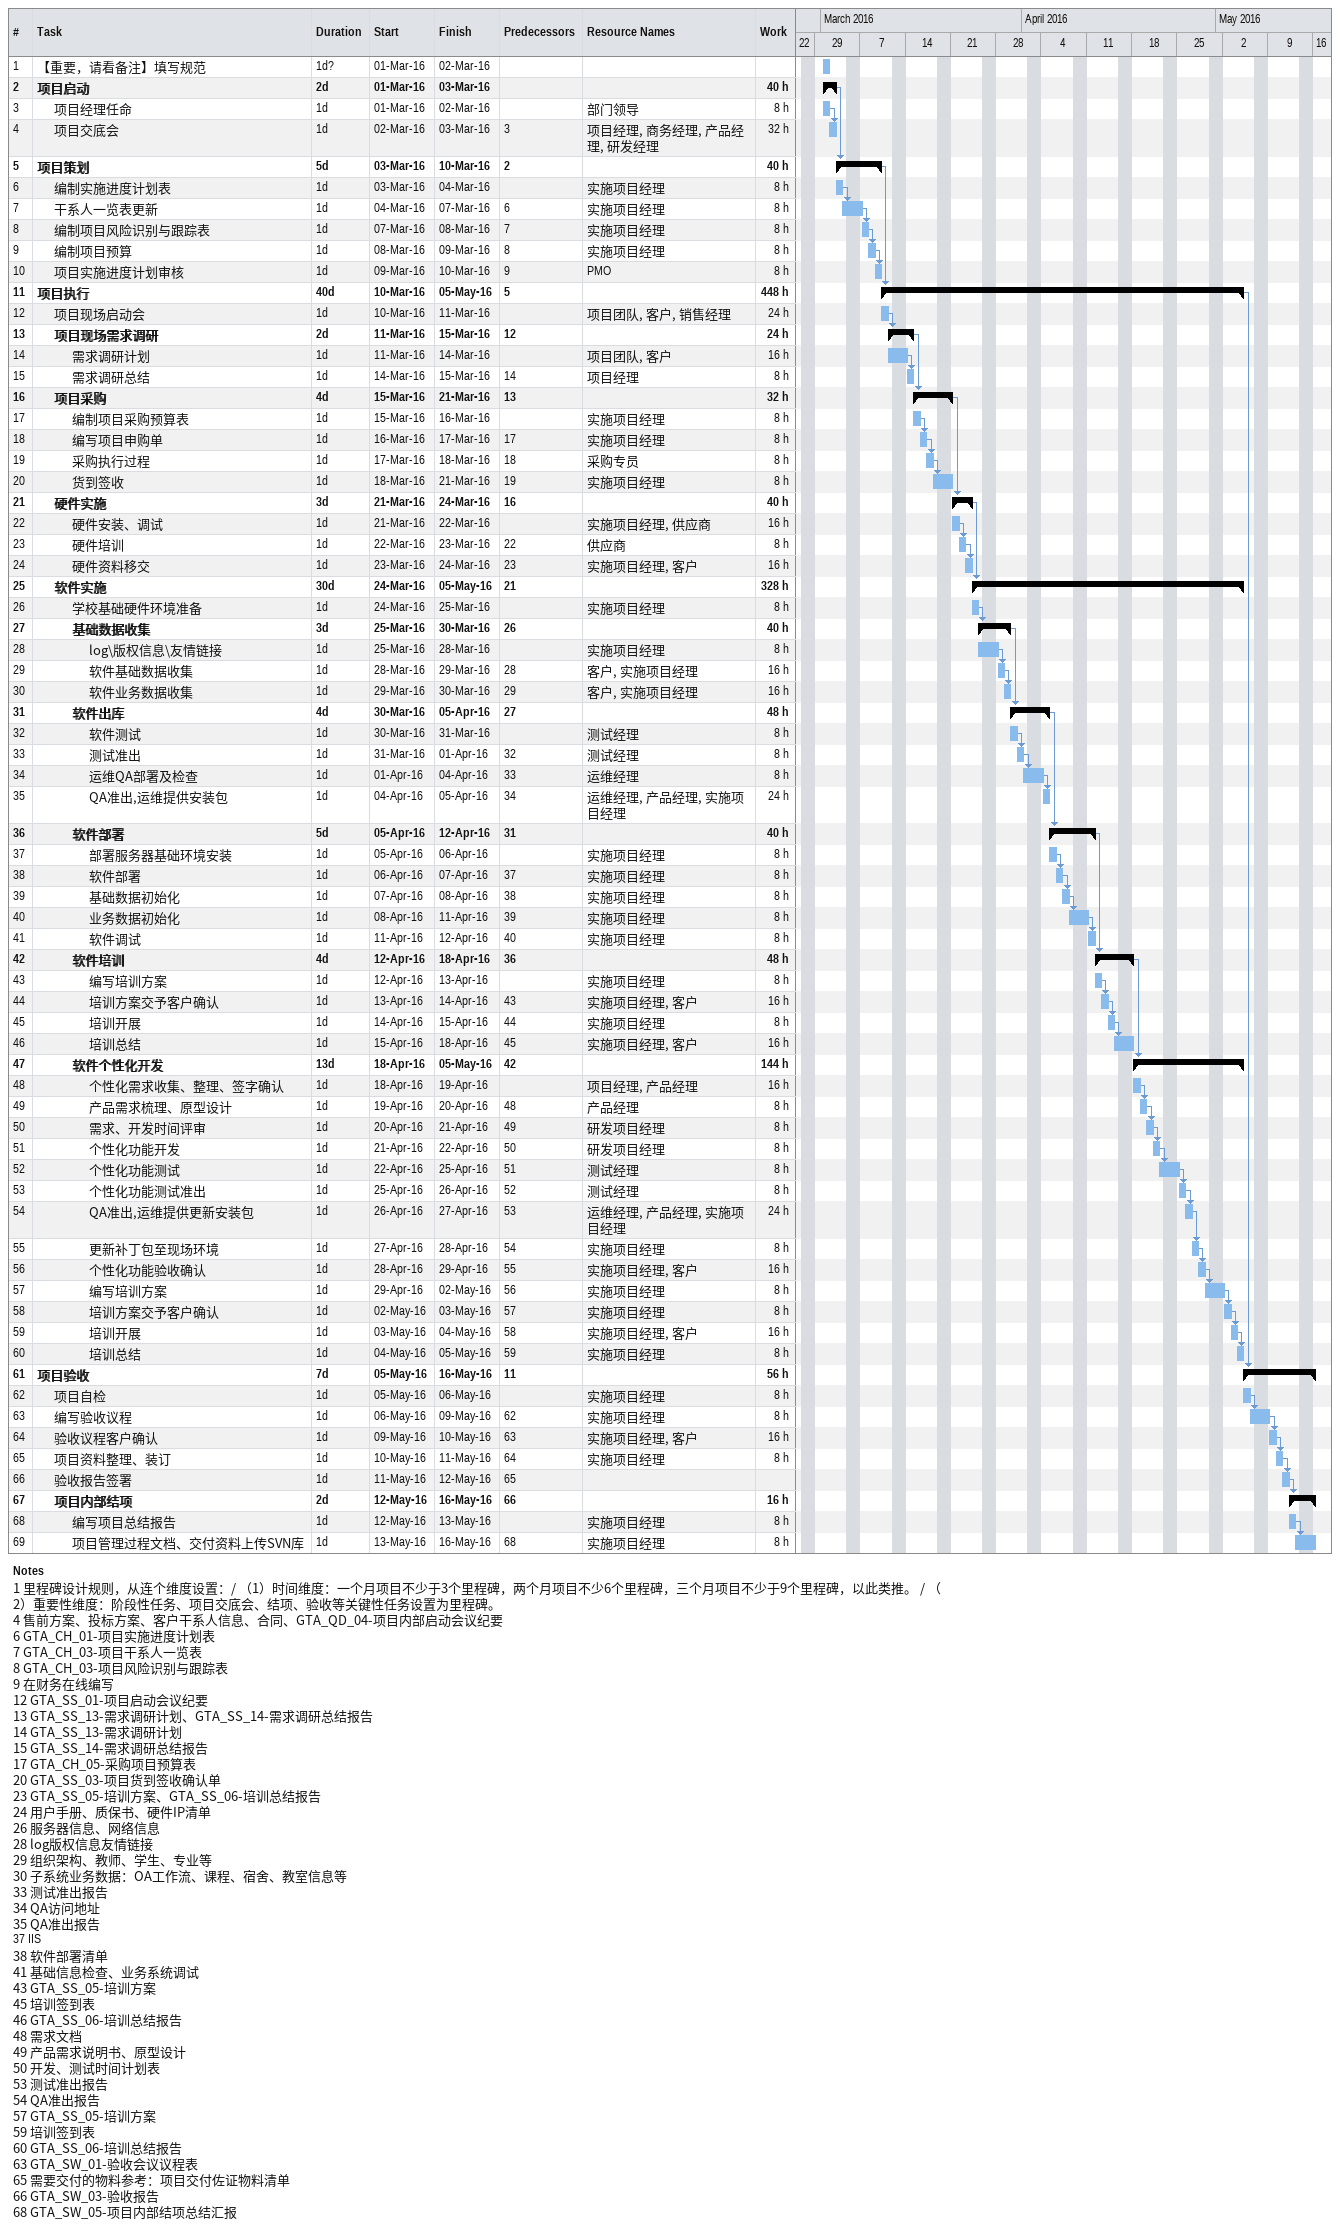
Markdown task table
| ID | Level | Task | Duration | Start | Finish | Predecessors | Resources | Work (h) |
|---|---|---|---|---|---|---|---|---|
| 1 | 1 | 【重要，请看备注】填写规范 | 1d? | 2016-03-01 | 2016-03-02 |  |  |  |
| 2 | 1 | **项目启动** | 2d | 2016-03-01 | 2016-03-03 |  |  | 40 |
| 3 | 2 | 项目经理任命 | 1d | 2016-03-01 | 2016-03-02 |  | 部门领导 | 8 |
| 4 | 2 | 项目交底会 | 1d | 2016-03-02 | 2016-03-03 | 3 | 项目经理, 商务经理, 产品经理, 研发经理 | 32 |
| 5 | 1 | **项目策划** | 5d | 2016-03-03 | 2016-03-10 | 2 |  | 40 |
| 6 | 2 | 编制实施进度计划表 | 1d | 2016-03-03 | 2016-03-04 |  | 实施项目经理 | 8 |
| 7 | 2 | 干系人一览表更新 | 1d | 2016-03-04 | 2016-03-07 | 6 | 实施项目经理 | 8 |
| 8 | 2 | 编制项目风险识别与跟踪表 | 1d | 2016-03-07 | 2016-03-08 | 7 | 实施项目经理 | 8 |
| 9 | 2 | 编制项目预算 | 1d | 2016-03-08 | 2016-03-09 | 8 | 实施项目经理 | 8 |
| 10 | 2 | 项目实施进度计划审核 | 1d | 2016-03-09 | 2016-03-10 | 9 | PMO | 8 |
| 11 | 1 | **项目执行** | 40d | 2016-03-10 | 2016-05-05 | 5 |  | 448 |
| 12 | 2 | 项目现场启动会 | 1d | 2016-03-10 | 2016-03-11 |  | 项目团队, 客户, 销售经理 | 24 |
| 13 | 2 | **项目现场需求调研** | 2d | 2016-03-11 | 2016-03-15 | 12 |  | 24 |
| 14 | 3 | 需求调研计划 | 1d | 2016-03-11 | 2016-03-14 |  | 项目团队, 客户 | 16 |
| 15 | 3 | 需求调研总结 | 1d | 2016-03-14 | 2016-03-15 | 14 | 项目经理 | 8 |
| 16 | 2 | **项目采购** | 4d | 2016-03-15 | 2016-03-21 | 13 |  | 32 |
| 17 | 3 | 编制项目采购预算表 | 1d | 2016-03-15 | 2016-03-16 |  | 实施项目经理 | 8 |
| 18 | 3 | 编写项目申购单 | 1d | 2016-03-16 | 2016-03-17 | 17 | 实施项目经理 | 8 |
| 19 | 3 | 采购执行过程 | 1d | 2016-03-17 | 2016-03-18 | 18 | 采购专员 | 8 |
| 20 | 3 | 货到签收 | 1d | 2016-03-18 | 2016-03-21 | 19 | 实施项目经理 | 8 |
| 21 | 2 | **硬件实施** | 3d | 2016-03-21 | 2016-03-24 | 16 |  | 40 |
| 22 | 3 | 硬件安装、调试 | 1d | 2016-03-21 | 2016-03-22 |  | 实施项目经理, 供应商 | 16 |
| 23 | 3 | 硬件培训 | 1d | 2016-03-22 | 2016-03-23 | 22 | 供应商 | 8 |
| 24 | 3 | 硬件资料移交 | 1d | 2016-03-23 | 2016-03-24 | 23 | 实施项目经理, 客户 | 16 |
| 25 | 2 | **软件实施** | 30d | 2016-03-24 | 2016-05-05 | 21 |  | 328 |
| 26 | 3 | 学校基础硬件环境准备 | 1d | 2016-03-24 | 2016-03-25 |  | 实施项目经理 | 8 |
| 27 | 3 | **基础数据收集** | 3d | 2016-03-25 | 2016-03-30 | 26 |  | 40 |
| 28 | 4 | log\版权信息\友情链接 | 1d | 2016-03-25 | 2016-03-28 |  | 实施项目经理 | 8 |
| 29 | 4 | 软件基础数据收集 | 1d | 2016-03-28 | 2016-03-29 | 28 | 客户, 实施项目经理 | 16 |
| 30 | 4 | 软件业务数据收集 | 1d | 2016-03-29 | 2016-03-30 | 29 | 客户, 实施项目经理 | 16 |
| 31 | 3 | **软件出库** | 4d | 2016-03-30 | 2016-04-05 | 27 |  | 48 |
| 32 | 4 | 软件测试 | 1d | 2016-03-30 | 2016-03-31 |  | 测试经理 | 8 |
| 33 | 4 | 测试准出 | 1d | 2016-03-31 | 2016-04-01 | 32 | 测试经理 | 8 |
| 34 | 4 | 运维QA部署及检查 | 1d | 2016-04-01 | 2016-04-04 | 33 | 运维经理 | 8 |
| 35 | 4 | QA准出,运维提供安装包 | 1d | 2016-04-04 | 2016-04-05 | 34 | 运维经理, 产品经理, 实施项目经理 | 24 |
| 36 | 3 | **软件部署** | 5d | 2016-04-05 | 2016-04-12 | 31 |  | 40 |
| 37 | 4 | 部署服务器基础环境安装 | 1d | 2016-04-05 | 2016-04-06 |  | 实施项目经理 | 8 |
| 38 | 4 | 软件部署 | 1d | 2016-04-06 | 2016-04-07 | 37 | 实施项目经理 | 8 |
| 39 | 4 | 基础数据初始化 | 1d | 2016-04-07 | 2016-04-08 | 38 | 实施项目经理 | 8 |
| 40 | 4 | 业务数据初始化 | 1d | 2016-04-08 | 2016-04-11 | 39 | 实施项目经理 | 8 |
| 41 | 4 | 软件调试 | 1d | 2016-04-11 | 2016-04-12 | 40 | 实施项目经理 | 8 |
| 42 | 3 | **软件培训** | 4d | 2016-04-12 | 2016-04-18 | 36 |  | 48 |
| 43 | 4 | 编写培训方案 | 1d | 2016-04-12 | 2016-04-13 |  | 实施项目经理 | 8 |
| 44 | 4 | 培训方案交予客户确认 | 1d | 2016-04-13 | 2016-04-14 | 43 | 实施项目经理, 客户 | 16 |
| 45 | 4 | 培训开展 | 1d | 2016-04-14 | 2016-04-15 | 44 | 实施项目经理 | 8 |
| 46 | 4 | 培训总结 | 1d | 2016-04-15 | 2016-04-18 | 45 | 实施项目经理, 客户 | 16 |
| 47 | 3 | **软件个性化开发** | 13d | 2016-04-18 | 2016-05-05 | 42 |  | 144 |
| 48 | 4 | 个性化需求收集、整理、签字确认 | 1d | 2016-04-18 | 2016-04-19 |  | 项目经理, 产品经理 | 16 |
| 49 | 4 | 产品需求梳理、原型设计 | 1d | 2016-04-19 | 2016-04-20 | 48 | 产品经理 | 8 |
| 50 | 4 | 需求、开发时间评审 | 1d | 2016-04-20 | 2016-04-21 | 49 | 研发项目经理 | 8 |
| 51 | 4 | 个性化功能开发 | 1d | 2016-04-21 | 2016-04-22 | 50 | 研发项目经理 | 8 |
| 52 | 4 | 个性化功能测试 | 1d | 2016-04-22 | 2016-04-25 | 51 | 测试经理 | 8 |
| 53 | 4 | 个性化功能测试准出 | 1d | 2016-04-25 | 2016-04-26 | 52 | 测试经理 | 8 |
| 54 | 4 | QA准出,运维提供更新安装包 | 1d | 2016-04-26 | 2016-04-27 | 53 | 运维经理, 产品经理, 实施项目经理 | 24 |
| 55 | 4 | 更新补丁包至现场环境 | 1d | 2016-04-27 | 2016-04-28 | 54 | 实施项目经理 | 8 |
| 56 | 4 | 个性化功能验收确认 | 1d | 2016-04-28 | 2016-04-29 | 55 | 实施项目经理, 客户 | 16 |
| 57 | 4 | 编写培训方案 | 1d | 2016-04-29 | 2016-05-02 | 56 | 实施项目经理 | 8 |
| 58 | 4 | 培训方案交予客户确认 | 1d | 2016-05-02 | 2016-05-03 | 57 | 实施项目经理 | 8 |
| 59 | 4 | 培训开展 | 1d | 2016-05-03 | 2016-05-04 | 58 | 实施项目经理, 客户 | 16 |
| 60 | 4 | 培训总结 | 1d | 2016-05-04 | 2016-05-05 | 59 | 实施项目经理 | 8 |
| 61 | 1 | **项目验收** | 7d | 2016-05-05 | 2016-05-16 | 11 |  | 56 |
| 62 | 2 | 项目自检 | 1d | 2016-05-05 | 2016-05-06 |  | 实施项目经理 | 8 |
| 63 | 2 | 编写验收议程 | 1d | 2016-05-06 | 2016-05-09 | 62 | 实施项目经理 | 8 |
| 64 | 2 | 验收议程客户确认 | 1d | 2016-05-09 | 2016-05-10 | 63 | 实施项目经理, 客户 | 16 |
| 65 | 2 | 项目资料整理、装订 | 1d | 2016-05-10 | 2016-05-11 | 64 | 实施项目经理 | 8 |
| 66 | 2 | 验收报告签署 | 1d | 2016-05-11 | 2016-05-12 | 65 |  |  |
| 67 | 2 | **项目内部结项** | 2d | 2016-05-12 | 2016-05-16 | 66 |  | 16 |
| 68 | 3 | 编写项目总结报告 | 1d | 2016-05-12 | 2016-05-13 |  | 实施项目经理 | 8 |
| 69 | 3 | 项目管理过程文档、交付资料上传SVN库 | 1d | 2016-05-13 | 2016-05-16 | 68 | 实施项目经理 | 8 |

Notes
- 1: 里程碑设计规则，从连个维度设置： / （1）时间维度：一个月项目不少于3个里程碑，两个月项目不少6个里程碑，三个月项目不少于9个里程碑，以此类推。 / （2）重要性维度：阶段性任务、项目交底会、结项、验收等关键性任务设置为里程碑。
- 4: 售前方案、投标方案、客户干系人信息、合同、GTA_QD_04-项目内部启动会议纪要
- 6: GTA_CH_01-项目实施进度计划表
- 7: GTA_CH_03-项目干系人一览表
- 8: GTA_CH_03-项目风险识别与跟踪表
- 9: 在财务在线编写
- 12: GTA_SS_01-项目启动会议纪要
- 13: GTA_SS_13-需求调研计划、GTA_SS_14-需求调研总结报告
- 14: GTA_SS_13-需求调研计划
- 15: GTA_SS_14-需求调研总结报告
- 17: GTA_CH_05-采购项目预算表
- 20: GTA_SS_03-项目货到签收确认单
- 23: GTA_SS_05-培训方案、GTA_SS_06-培训总结报告
- 24: 用户手册、质保书、硬件IP清单
- 26: 服务器信息、网络信息
- 28: log版权信息友情链接
- 29: 组织架构、教师、学生、专业等
- 30: 子系统业务数据：OA工作流、课程、宿舍、教室信息等
- 33: 测试准出报告
- 34: QA访问地址
- 35: QA准出报告
- 37: IIS
- 38: 软件部署清单
- 41: 基础信息检查、业务系统调试
- 43: GTA_SS_05-培训方案
- 45: 培训签到表
- 46: GTA_SS_06-培训总结报告
- 48: 需求文档
- 49: 产品需求说明书、原型设计
- 50: 开发、测试时间计划表
- 53: 测试准出报告
- 54: QA准出报告
- 57: GTA_SS_05-培训方案
- 59: 培训签到表
- 60: GTA_SS_06-培训总结报告
- 63: GTA_SW_01-验收会议议程表
- 65: 需要交付的物料参考：项目交付佐证物料清单
- 66: GTA_SW_03-验收报告
- 68: GTA_SW_05-项目内部结项总结汇报
